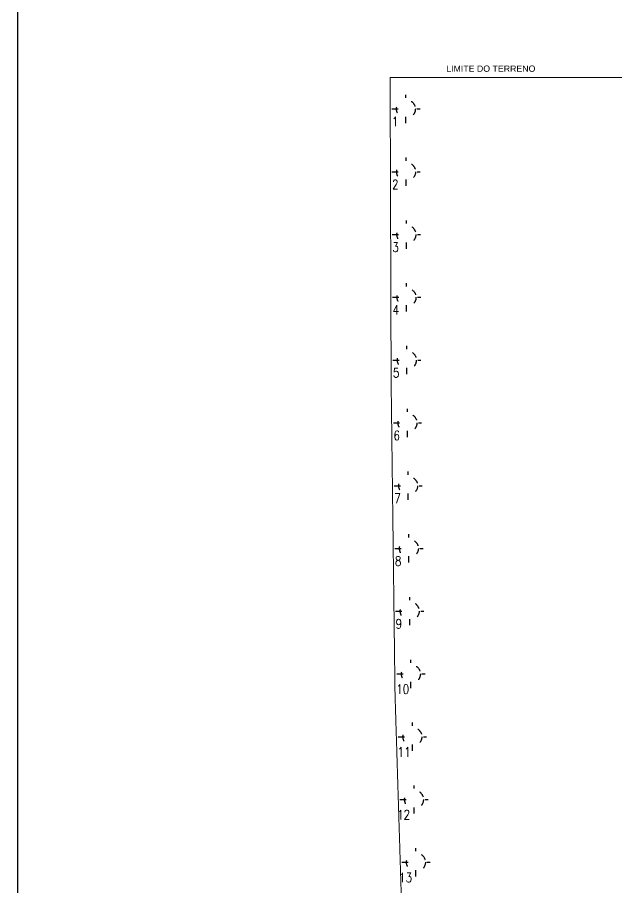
# Model space of a CAD drawing. Extents: x -856 to 20282, y 14720 to 28231.
# Drawn here: x 4522 to 5476, y 24078 to 25464 of the extents above; entities that cross this region are included whole.
import ezdxf

# ---------------------------------------------------------------- set-up
doc = ezdxf.new("R2010")
doc.units = 0
doc.linetypes.add('Double dash', pattern=[55, 20, -5, 10, -5, 10, -5])
doc.linetypes.add('ESTILO_TQS_0002', pattern=[0.4, 0.1, -0.3])
for name, color, linetype in [('COTA', 1, 'CONTINUOUS'), ('ESTACA', 1, 'ESTILO_TQS_0002'), ('VIGA', 3, 'CONTINUOUS')]:
    doc.layers.add(name, color=color, linetype=linetype)
doc.layers.add('GEN-___-___-TXT', color=7, linetype='CONTINUOUS', lineweight=9)
doc.layers.add('TLV-DVI-___-CNT', color=7, linetype='Double dash', lineweight=9)
doc.styles.add('Arial_8', font='arial.ttf', dxfattribs={"height": 87.5})
doc.styles.add('Solodactha', font='romans.shx', dxfattribs={"width": 0.8})

# ---------------------------------------------------------------- blocks, each defined once
blk = doc.blocks.new('Family - ___-2103959-PLANTA INFERIOR 2')
at = {"layer": 'TLV-DVI-___-CNT', "color": 1, "true_color": 0xff0000}
for p, q in [((-48652, 10030), (-48636, 5184)), ((-34123, 10030), (-48652, 10030)), ((-48636, 5184), (-48574, 209)), ((-48574, 209), (-48253, -10145))]:
    blk.add_line(p, q, dxfattribs=at)
blk = doc.blocks.new('A$C8a1ee3b4')
at = {"layer": 'TLV-DVI-___-CNT', "color": 1, "true_color": 0xff0000, "xscale": 0.1, "yscale": 0.1, "zscale": 0.1}
blk.add_blockref('Family - ___-2103959-PLANTA INFERIOR 2', (4865.2, 1037.1), dxfattribs=at)
at = {"layer": 'GEN-___-___-TXT', "insert": (89.4, 2059.4), "char_height": 10, "width": 174.768, "attachment_point": 1, "style": 'Arial_8'}
blk.add_mtext('LIMITE DO TERRENO', dxfattribs=at)
blk = doc.blocks.new('A$Cf0c44242')
at = {"layer": 'ESTACA'}
for p, q in [((-13.723, 16.339), (-13.723, 16.789)), ((-13.948, 16.564), (-13.498, 16.564)), ((-13.72, 15.339), (-13.72, 15.789)), ((-13.945, 15.564), (-13.495, 15.564)), ((-13.716, 14.339), (-13.716, 14.789)), ((-13.941, 14.564), (-13.491, 14.564)), ((-13.713, 13.339), (-13.713, 13.789)), ((-13.938, 13.564), (-13.488, 13.564)), ((-13.708, 12.339), (-13.708, 12.789)), ((-13.933, 12.564), (-13.483, 12.564)), ((-13.698, 11.339), (-13.698, 11.789)), ((-13.923, 11.564), (-13.473, 11.564)), ((-13.687, 10.339), (-13.687, 10.789)), ((-13.912, 10.564), (-13.462, 10.564)), ((-13.675, 9.34), (-13.675, 9.79)), ((-13.9, 9.565), (-13.45, 9.565)), ((-13.663, 8.34), (-13.663, 8.79)), ((-13.888, 8.565), (-13.438, 8.565)), ((-13.643, 7.34), (-13.643, 7.79)), ((-13.868, 7.565), (-13.418, 7.565)), ((-13.62, 6.34), (-13.62, 6.79)), ((-13.845, 6.565), (-13.395, 6.565)), ((-13.594, 5.34), (-13.594, 5.79)), ((-13.819, 5.565), (-13.369, 5.565)), ((-13.563, 4.341), (-13.563, 4.791)), ((-13.788, 4.566), (-13.338, 4.566))]:
    blk.add_line(p, q, dxfattribs=at)
for centre in [(-13.723, 16.564), (-13.72, 15.564), (-13.716, 14.564), (-13.713, 13.564), (-13.708, 12.564), (-13.698, 11.564), (-13.687, 10.564), (-13.675, 9.565), (-13.663, 8.565), (-13.643, 7.565), (-13.62, 6.565), (-13.594, 5.565), (-13.563, 4.566)]:
    blk.add_circle(centre, 0.15, dxfattribs=at)
at = {"layer": 'ESTACA', "style": 'Solodactha', "width": 0.8}
for s, p in [('12', (-13.863, 5.248)), ('13', (-13.832, 4.248))]:
    blk.add_text(s, height=0.15, dxfattribs=at).set_placement(p)
at = {"layer": 'ESTACA', "char_height": 0.15, "width": 0.29017, "attachment_point": 1, "style": 'Solodactha'}
for s, insert in [('1', (-13.946, 16.438)), ('2', (-13.943, 15.438)), ('3', (-13.939, 14.438)), ('4', (-13.936, 13.438)), ('5', (-13.931, 12.438)), ('6', (-13.921, 11.438)), ('7', (-13.91, 10.438)), ('8', (-13.898, 9.438)), ('9', (-13.886, 8.438)), ('10', (-13.877, 7.397)), ('11', (-13.854, 6.397))]:
    blk.add_mtext(s, dxfattribs=dict(at, insert=insert))

msp = doc.modelspace()

# ---------------------------------------------------------------- linework, layer by layer
at = {"layer": 'COTA'}
msp.add_line((4521.66, 28230.73), (4521.66, 16671.78), dxfattribs=at)

# ---------------------------------------------------------------- block references
at = {"layer": 'COTA', "xscale": 100, "yscale": 100, "zscale": 100}
msp.add_blockref('A$Cf0c44242', (6512.91, 23661.7), dxfattribs=at)
at = {"layer": 'VIGA'}
msp.add_blockref('A$C8a1ee3b4', (5115.45, 23327.94), dxfattribs=at)

doc.saveas('drawing.dxf')
